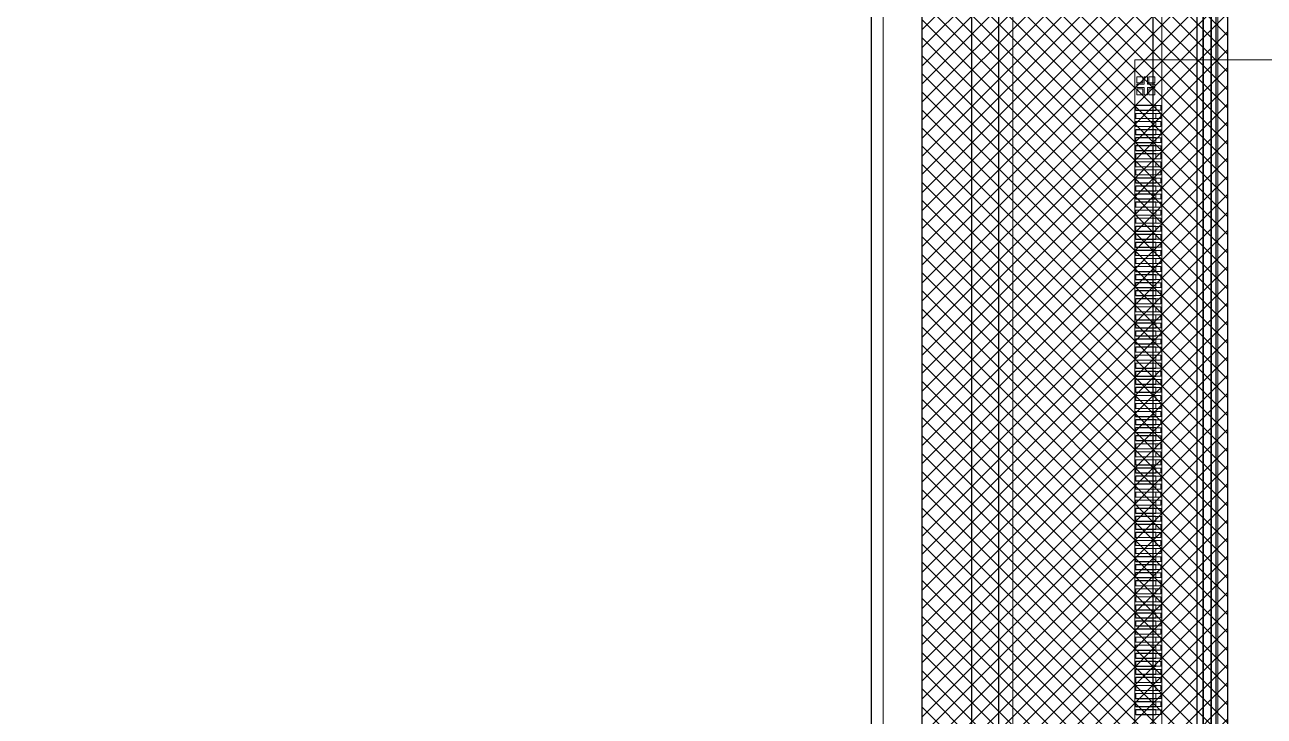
# Model space of a CAD drawing. Header units: millimetres. Extents: x 20850 to 34255, y -4073 to 3090.
# Drawn here: x 24222.24 to 24253.02, y 2550.44 to 2567.6 of the extents above; entities that cross this region are included whole.
import ezdxf

# ---------------------------------------------------------------- set-up
doc = ezdxf.new("R2010")
doc.units = ezdxf.units.MM
doc.header["$LTSCALE"] = 0.2
for name, color, linetype in [('Cover lens', 171, 'Continuous'), ('Sensor', 7, 'Continuous'), ('下铁框', 5, 'Continuous'), ('背胶', 40, 'Continuous')]:
    doc.layers.add(name, color=color, linetype=linetype)
for name, color, linetype, lineweight in [('DIM（标注）', 3, 'Continuous', 0), ('LCD', 1, 'Continuous', 13), ('标注', 6, 'Continuous', 18), ('胶框', 7, 'Continuous', 5)]:
    doc.layers.add(name, color=color, linetype=linetype, lineweight=lineweight)

# ---------------------------------------------------------------- blocks, each defined once
blk = doc.blocks.new('7')
at = {"layer": '下铁框', "color": 4}
for p, q in [((-3168.582, 1829.306), (-3126.345, 1829.306)), ((-3168.535, 1829.106), (-3126.392, 1829.106))]:
    blk.add_line(p, q, dxfattribs=at)
blk = doc.blocks.new('A$C16496DF1')
at = {"layer": '胶框', "color": 7, "lineweight": 0}
for p, q in [((140.71, 20.274), (2.29, 20.274)), ((87.813, 14.68), (45.341, 14.68))]:
    blk.add_line(p, q, dxfattribs=at)
at = {"layer": 'DIM（标注）', "color": 4, "linetype": 'Continuous'}
blk.add_blockref('7', (3214.041, -1814.776), dxfattribs=at)
blk = doc.blocks.new('fsdfsdfsffsdf')
h = blk.add_hatch()
h.set_pattern_fill('ANSI37', scale=0.1, angle=-90, style=0)
h.set_pattern_definition([(225, (21629.14764, 7416.4936), (-0.224506403, 0.224506403), []), (135, (21629.14764, 7416.4936), (0.224506403, 0.224506403), [])])
edge = h.paths.add_edge_path()
edge.add_line((21200.3764, 2480.1909), (20972.8684, 2480.1909))
edge.add_ellipse((20972.8684, 2480.7909), major_axis=(-0.4243, 0.4243), ratio=1, start_angle=45, end_angle=135, ccw=False)
edge.add_line((20972.2684, 2480.7909), (20972.2684, 2622.5909))
edge.add_ellipse((20972.8684, 2622.5909), major_axis=(0.4243, 0.4243), ratio=1, start_angle=45, end_angle=135, ccw=False)
edge.add_line((20972.8684, 2623.1909), (21200.3764, 2623.1909))
edge.add_ellipse((21200.3764, 2622.6909), major_axis=(0.3536, 0.3536), ratio=1, start_angle=315, end_angle=405, ccw=False)
edge.add_line((21200.8764, 2622.6909), (21200.8764, 2480.6909))
edge.add_ellipse((21200.3764, 2480.6909), major_axis=(-0.3536, 0.3536), ratio=1, start_angle=135, end_angle=225, ccw=False)
h.paths.add_polyline_path([(21193.2964, 2483.1109), (21193.2964, 2620.2709), (20974.5504, 2620.2709), (20974.5504, 2483.1109)], flags=16)
at = {"color": 7, "lineweight": 0}
for p, q in [((21194.5244, 2482.6109), (21194.5244, 2620.7709)), ((21200.1184, 2535.4778), (21200.1184, 2577.7499))]:
    blk.add_line(p, q, dxfattribs=at)
at = {"color": 7, "lineweight": 9}
for p, q in [((21198.8079, 2566.8409), (21198.8929, 2566.8409)), ((21198.8079, 2566.8409), (21198.8079, 2566.6584)), ((21198.8079, 2566.8409), (21198.8929, 2566.8409)), ((21198.8079, 2566.8409), (21198.8079, 2566.6584)), ((21198.8929, 2566.8409), (21198.8929, 2566.6584)), ((21198.8929, 2566.8409), (21198.8929, 2566.6584)), ((21198.6254, 2566.6584), (21198.8079, 2566.6584)), ((21198.6254, 2566.6584), (21198.6254, 2566.5734)), ((21198.6254, 2566.6584), (21198.8079, 2566.6584)), ((21198.6254, 2566.6584), (21198.6254, 2566.5734)), ((21198.6254, 2566.5734), (21198.8079, 2566.5734)), ((21198.6254, 2566.5734), (21198.8079, 2566.5734)), ((21198.8079, 2566.5734), (21198.8079, 2566.3909)), ((21198.8079, 2566.5734), (21198.8079, 2566.3909)), ((21198.8929, 2566.6584), (21199.0754, 2566.6584)), ((21198.8929, 2566.6584), (21199.0754, 2566.6584)), ((21198.8929, 2566.5734), (21199.0754, 2566.5734)), ((21198.8929, 2566.5734), (21198.8929, 2566.3909)), ((21198.8929, 2566.5734), (21199.0754, 2566.5734)), ((21198.8929, 2566.5734), (21198.8929, 2566.3909)), ((21199.0754, 2566.6584), (21199.0754, 2566.5734)), ((21199.0754, 2566.6584), (21199.0754, 2566.5734)), ((21198.8079, 2566.3909), (21198.8929, 2566.3909)), ((21198.8079, 2566.3909), (21198.8929, 2566.3909)), ((21199.2254, 2566.1309), (21199.2254, 2566.0009)), ((21199.2254, 2566.1309), (21199.2254, 2566.0009)), ((21199.2254, 2565.9309), (21199.2254, 2565.8009)), ((21199.2254, 2565.9309), (21199.2254, 2565.8009)), ((21199.2254, 2565.7309), (21199.2254, 2565.6009)), ((21199.2254, 2565.7309), (21199.2254, 2565.6009)), ((21199.2254, 2565.5309), (21199.2254, 2565.4009)), ((21199.2254, 2565.5309), (21199.2254, 2565.4009)), ((21199.2254, 2565.3309), (21199.2254, 2565.2009)), ((21199.2254, 2565.3309), (21199.2254, 2565.2009)), ((21199.2254, 2565.1309), (21199.2254, 2565.0009)), ((21199.2254, 2565.1309), (21199.2254, 2565.0009)), ((21199.2254, 2564.9309), (21199.2254, 2564.8009)), ((21199.2254, 2564.9309), (21199.2254, 2564.8009)), ((21199.2254, 2564.7309), (21199.2254, 2564.6009)), ((21199.2254, 2564.7309), (21199.2254, 2564.6009)), ((21199.2254, 2564.5309), (21199.2254, 2564.4009)), ((21199.2254, 2564.5309), (21199.2254, 2564.4009)), ((21199.2254, 2564.3309), (21199.2254, 2564.2009)), ((21199.2254, 2564.3309), (21199.2254, 2564.2009)), ((21199.2254, 2564.1309), (21199.2254, 2564.0009)), ((21199.2254, 2564.1309), (21199.2254, 2564.0009)), ((21199.2254, 2563.9309), (21199.2254, 2563.8009)), ((21199.2254, 2563.9309), (21199.2254, 2563.8009)), ((21199.2254, 2563.7309), (21199.2254, 2563.6009)), ((21199.2254, 2563.7309), (21199.2254, 2563.6009)), ((21199.2254, 2563.5309), (21199.2254, 2563.4009)), ((21199.2254, 2563.5309), (21199.2254, 2563.4009)), ((21199.2254, 2563.3309), (21199.2254, 2563.2009)), ((21199.2254, 2563.3309), (21199.2254, 2563.2009)), ((21199.2254, 2563.1309), (21199.2254, 2563.0009)), ((21199.2254, 2563.1309), (21199.2254, 2563.0009)), ((21199.2254, 2562.9309), (21199.2254, 2562.8009)), ((21199.2254, 2562.9309), (21199.2254, 2562.8009)), ((21199.2254, 2562.7309), (21199.2254, 2562.6009)), ((21199.2254, 2562.7309), (21199.2254, 2562.6009)), ((21199.2254, 2562.5309), (21199.2254, 2562.4009)), ((21199.2254, 2562.5309), (21199.2254, 2562.4009)), ((21199.2254, 2562.3309), (21199.2254, 2562.2009)), ((21199.2254, 2562.3309), (21199.2254, 2562.2009)), ((21199.2254, 2562.1309), (21199.2254, 2562.0009)), ((21199.2254, 2562.1309), (21199.2254, 2562.0009)), ((21199.2254, 2561.9309), (21199.2254, 2561.8009)), ((21199.2254, 2561.9309), (21199.2254, 2561.8009)), ((21199.2254, 2561.7309), (21199.2254, 2561.6009)), ((21199.2254, 2561.7309), (21199.2254, 2561.6009)), ((21199.2254, 2561.5309), (21199.2254, 2561.4009)), ((21199.2254, 2561.5309), (21199.2254, 2561.4009)), ((21199.2254, 2561.3309), (21199.2254, 2561.2009)), ((21199.2254, 2561.3309), (21199.2254, 2561.2009)), ((21199.2254, 2561.1309), (21199.2254, 2561.0009)), ((21199.2254, 2561.1309), (21199.2254, 2561.0009)), ((21199.2254, 2560.9309), (21199.2254, 2560.8009)), ((21199.2254, 2560.9309), (21199.2254, 2560.8009)), ((21199.2254, 2560.7309), (21199.2254, 2560.6009)), ((21199.2254, 2560.7309), (21199.2254, 2560.6009)), ((21199.2254, 2560.5309), (21199.2254, 2560.4009)), ((21199.2254, 2560.5309), (21199.2254, 2560.4009)), ((21199.2254, 2560.3309), (21199.2254, 2560.2009)), ((21199.2254, 2560.3309), (21199.2254, 2560.2009)), ((21199.2254, 2560.1309), (21199.2254, 2560.0009)), ((21199.2254, 2560.1309), (21199.2254, 2560.0009)), ((21199.2254, 2559.9309), (21199.2254, 2559.8009)), ((21199.2254, 2559.9309), (21199.2254, 2559.8009)), ((21199.2254, 2559.7309), (21199.2254, 2559.6009)), ((21199.2254, 2559.7309), (21199.2254, 2559.6009)), ((21199.2254, 2559.5309), (21199.2254, 2559.4009)), ((21199.2254, 2559.5309), (21199.2254, 2559.4009)), ((21199.2254, 2559.3309), (21199.2254, 2559.2009)), ((21199.2254, 2559.3309), (21199.2254, 2559.2009)), ((21199.2254, 2559.1309), (21199.2254, 2559.0009)), ((21199.2254, 2559.1309), (21199.2254, 2559.0009)), ((21199.2254, 2558.9309), (21199.2254, 2558.8009)), ((21199.2254, 2558.9309), (21199.2254, 2558.8009)), ((21199.2254, 2558.7309), (21199.2254, 2558.6009)), ((21199.2254, 2558.7309), (21199.2254, 2558.6009)), ((21199.2254, 2558.5309), (21199.2254, 2558.4009)), ((21199.2254, 2558.5309), (21199.2254, 2558.4009)), ((21199.2254, 2558.3309), (21199.2254, 2558.2009)), ((21199.2254, 2558.3309), (21199.2254, 2558.2009)), ((21199.2254, 2558.1309), (21199.2254, 2558.0009)), ((21199.2254, 2558.1309), (21199.2254, 2558.0009)), ((21199.2254, 2557.9309), (21199.2254, 2557.8009)), ((21199.2254, 2557.9309), (21199.2254, 2557.8009)), ((21199.2254, 2557.7309), (21199.2254, 2557.6009)), ((21199.2254, 2557.7309), (21199.2254, 2557.6009)), ((21199.2254, 2557.5309), (21199.2254, 2557.4009)), ((21199.2254, 2557.5309), (21199.2254, 2557.4009)), ((21199.2254, 2557.3309), (21199.2254, 2557.2009)), ((21199.2254, 2557.3309), (21199.2254, 2557.2009)), ((21199.2254, 2557.1309), (21199.2254, 2557.0009)), ((21199.2254, 2557.1309), (21199.2254, 2557.0009)), ((21199.2254, 2556.9309), (21199.2254, 2556.8009)), ((21199.2254, 2556.9309), (21199.2254, 2556.8009)), ((21199.2254, 2556.7309), (21199.2254, 2556.6009)), ((21199.2254, 2556.7309), (21199.2254, 2556.6009)), ((21199.2254, 2556.5309), (21199.2254, 2556.4009)), ((21199.2254, 2556.5309), (21199.2254, 2556.4009)), ((21199.2254, 2556.3309), (21199.2254, 2556.2009)), ((21199.2254, 2556.3309), (21199.2254, 2556.2009)), ((21199.2254, 2556.1309), (21199.2254, 2556.0009)), ((21199.2254, 2556.1309), (21199.2254, 2556.0009)), ((21199.2254, 2555.9309), (21199.2254, 2555.8009)), ((21199.2254, 2555.9309), (21199.2254, 2555.8009)), ((21199.2254, 2555.7309), (21199.2254, 2555.6009)), ((21199.2254, 2555.7309), (21199.2254, 2555.6009)), ((21199.2254, 2555.5309), (21199.2254, 2555.4009)), ((21199.2254, 2555.5309), (21199.2254, 2555.4009)), ((21199.2254, 2555.3309), (21199.2254, 2555.2009)), ((21199.2254, 2555.3309), (21199.2254, 2555.2009)), ((21199.2254, 2555.1309), (21199.2254, 2555.0009)), ((21199.2254, 2555.1309), (21199.2254, 2555.0009)), ((21199.2254, 2554.9309), (21199.2254, 2554.8009)), ((21199.2254, 2554.9309), (21199.2254, 2554.8009)), ((21199.2254, 2554.7309), (21199.2254, 2554.6009)), ((21199.2254, 2554.7309), (21199.2254, 2554.6009)), ((21199.2254, 2554.5309), (21199.2254, 2554.4009)), ((21199.2254, 2554.5309), (21199.2254, 2554.4009)), ((21199.2254, 2554.3309), (21199.2254, 2554.2009)), ((21199.2254, 2554.3309), (21199.2254, 2554.2009)), ((21199.2254, 2554.1309), (21199.2254, 2554.0009)), ((21199.2254, 2554.1309), (21199.2254, 2554.0009)), ((21199.2254, 2553.9309), (21199.2254, 2553.8009)), ((21199.2254, 2553.9309), (21199.2254, 2553.8009)), ((21199.2254, 2553.7309), (21199.2254, 2553.6009)), ((21199.2254, 2553.7309), (21199.2254, 2553.6009)), ((21199.2254, 2553.5309), (21199.2254, 2553.4009)), ((21199.2254, 2553.5309), (21199.2254, 2553.4009)), ((21199.2254, 2553.3309), (21199.2254, 2553.2009)), ((21199.2254, 2553.3309), (21199.2254, 2553.2009)), ((21199.2254, 2553.1309), (21199.2254, 2553.0009)), ((21199.2254, 2553.1309), (21199.2254, 2553.0009)), ((21199.2254, 2552.9309), (21199.2254, 2552.8009)), ((21199.2254, 2552.9309), (21199.2254, 2552.8009)), ((21199.2254, 2552.7309), (21199.2254, 2552.6009)), ((21199.2254, 2552.7309), (21199.2254, 2552.6009)), ((21199.2254, 2552.5309), (21199.2254, 2552.4009)), ((21199.2254, 2552.5309), (21199.2254, 2552.4009)), ((21199.2254, 2552.3309), (21199.2254, 2552.2009)), ((21199.2254, 2552.3309), (21199.2254, 2552.2009)), ((21199.2254, 2552.1309), (21199.2254, 2552.0009)), ((21199.2254, 2552.1309), (21199.2254, 2552.0009)), ((21199.2254, 2551.9309), (21199.2254, 2551.8009)), ((21199.2254, 2551.9309), (21199.2254, 2551.8009)), ((21199.2254, 2551.7309), (21199.2254, 2551.6009)), ((21199.2254, 2551.7309), (21199.2254, 2551.6009)), ((21199.2254, 2551.5309), (21199.2254, 2551.4009)), ((21199.2254, 2551.5309), (21199.2254, 2551.4009)), ((21199.2254, 2551.3309), (21199.2254, 2551.2009)), ((21199.2254, 2551.3309), (21199.2254, 2551.2009)), ((21199.2254, 2551.1309), (21199.2254, 2551.0009)), ((21199.2254, 2551.1309), (21199.2254, 2551.0009))]:
    blk.add_line(p, q, dxfattribs=at)
at = {"color": 7}
blk.add_lwpolyline([(21200.3764, 2480.1909), (20972.8684, 2480.1909, -0.4142136), (20972.2684, 2480.7909), (20972.2684, 2622.5909, -0.4142136), (20972.8684, 2623.1909), (21200.3764, 2623.1909, -0.4142136), (21200.8764, 2622.6909), (21200.8764, 2480.6909, -0.4142136)], format="xyb", close=True, dxfattribs=at)
at = {"ltscale": 3}
blk.add_lwpolyline([(21200.5965, 2493.722), (21200.5963, 2613.1237, -0.1989154), (21200.6549, 2613.2651), (21200.8178, 2613.428, 0.198915), (21200.8764, 2613.4866), (21200.8764, 2622.6909, 0.4142136), (21200.3764, 2623.1909), (20972.8264, 2623.1909, 0.4142136), (20972.3264, 2622.6909), (20972.3264, 2480.7909, 0.4142136), (20972.8264, 2480.2909), (21200.3764, 2480.2909, 0.4142136), (21200.8764, 2480.7909), (21200.8764, 2493.235, 0.198915), (21200.8178, 2493.2936), (21200.743, 2493.3684)], format="xyb", dxfattribs=at)
at = {"color": 7}
for points in [[(21199.0264, 2621.3709), (21199.0264, 2482.0109), (20973.4504, 2482.0109), (20973.4504, 2621.3709)], [(21193.2964, 2483.1109), (21193.2964, 2620.2709), (20974.5504, 2620.2709), (20974.5504, 2483.1109)], [(21192.0264, 2484.0109), (20975.4504, 2484.0109), (20975.4504, 2619.3709), (21192.0264, 2619.3709)]]:
    blk.add_lwpolyline(points, close=True, dxfattribs=at)
blk.add_lwpolyline([(21195.1904, 2621.3709), (21195.1904, 2482.0109)], dxfattribs=at)
at = {"layer": 'LCD', "color": 4, "lineweight": 0}
for p, q in [((21198.8079, 2566.8409), (21198.8929, 2566.8409)), ((21198.8079, 2566.8409), (21198.8079, 2566.6584)), ((21198.8079, 2566.8409), (21198.8929, 2566.8409)), ((21198.8079, 2566.8409), (21198.8079, 2566.6584)), ((21198.8929, 2566.8409), (21198.8929, 2566.6584)), ((21198.8929, 2566.8409), (21198.8929, 2566.6584)), ((21198.6254, 2566.6584), (21198.8079, 2566.6584)), ((21198.6254, 2566.5734), (21198.6254, 2566.6584)), ((21198.6254, 2566.6584), (21198.8079, 2566.6584)), ((21198.6254, 2566.5734), (21198.6254, 2566.6584)), ((21198.6254, 2566.5734), (21198.8079, 2566.5734)), ((21198.6254, 2566.5734), (21198.8079, 2566.5734)), ((21198.8079, 2566.5734), (21198.8079, 2566.3909)), ((21198.8079, 2566.5734), (21198.8079, 2566.3909)), ((21198.8929, 2566.6584), (21199.0754, 2566.6584)), ((21198.8929, 2566.6584), (21199.0754, 2566.6584)), ((21198.8929, 2566.5734), (21199.0754, 2566.5734)), ((21198.8929, 2566.5734), (21198.8929, 2566.3909)), ((21198.8929, 2566.5734), (21199.0754, 2566.5734)), ((21198.8929, 2566.5734), (21198.8929, 2566.3909)), ((21199.0754, 2566.6584), (21199.0754, 2566.5734)), ((21199.0754, 2566.6584), (21199.0754, 2566.5734)), ((21198.8929, 2566.3909), (21198.8079, 2566.3909))]:
    blk.add_line(p, q, dxfattribs=at)
for points in [[(21198.5754, 2566.0059), (21198.5754, 2566.1259), (21199.2254, 2566.1259), (21199.2254, 2566.0059)], [(21198.5754, 2565.8059), (21198.5754, 2565.9259), (21199.2254, 2565.9259), (21199.2254, 2565.8059)], [(21198.5754, 2565.6059), (21198.5754, 2565.7259), (21199.2254, 2565.7259), (21199.2254, 2565.6059)], [(21198.5754, 2565.4059), (21198.5754, 2565.5259), (21199.2254, 2565.5259), (21199.2254, 2565.4059)], [(21198.5754, 2565.2059), (21198.5754, 2565.3259), (21199.2254, 2565.3259), (21199.2254, 2565.2059)], [(21198.5754, 2565.0059), (21198.5754, 2565.1259), (21199.2254, 2565.1259), (21199.2254, 2565.0059)], [(21198.5754, 2564.8059), (21198.5754, 2564.9259), (21199.2254, 2564.9259), (21199.2254, 2564.8059)], [(21198.5754, 2564.6059), (21198.5754, 2564.7259), (21199.2254, 2564.7259), (21199.2254, 2564.6059)], [(21198.5754, 2564.4059), (21198.5754, 2564.5259), (21199.2254, 2564.5259), (21199.2254, 2564.4059)], [(21198.5754, 2564.2059), (21198.5754, 2564.3259), (21199.2254, 2564.3259), (21199.2254, 2564.2059)], [(21198.5754, 2564.0059), (21198.5754, 2564.1259), (21199.2254, 2564.1259), (21199.2254, 2564.0059)], [(21198.5754, 2563.8059), (21198.5754, 2563.9259), (21199.2254, 2563.9259), (21199.2254, 2563.8059)], [(21198.5754, 2563.6059), (21198.5754, 2563.7259), (21199.2254, 2563.7259), (21199.2254, 2563.6059)], [(21198.5754, 2563.4059), (21198.5754, 2563.5259), (21199.2254, 2563.5259), (21199.2254, 2563.4059)], [(21198.5754, 2563.2059), (21198.5754, 2563.3259), (21199.2254, 2563.3259), (21199.2254, 2563.2059)], [(21198.5754, 2563.0059), (21198.5754, 2563.1259), (21199.2254, 2563.1259), (21199.2254, 2563.0059)], [(21198.5754, 2562.8059), (21198.5754, 2562.9259), (21199.2254, 2562.9259), (21199.2254, 2562.8059)], [(21198.5754, 2562.6059), (21198.5754, 2562.7259), (21199.2254, 2562.7259), (21199.2254, 2562.6059)], [(21198.5754, 2562.4059), (21198.5754, 2562.5259), (21199.2254, 2562.5259), (21199.2254, 2562.4059)], [(21198.5754, 2562.2059), (21198.5754, 2562.3259), (21199.2254, 2562.3259), (21199.2254, 2562.2059)], [(21198.5754, 2562.0059), (21198.5754, 2562.1259), (21199.2254, 2562.1259), (21199.2254, 2562.0059)], [(21198.5754, 2561.8059), (21198.5754, 2561.9259), (21199.2254, 2561.9259), (21199.2254, 2561.8059)], [(21198.5754, 2561.6059), (21198.5754, 2561.7259), (21199.2254, 2561.7259), (21199.2254, 2561.6059)], [(21198.5754, 2561.4059), (21198.5754, 2561.5259), (21199.2254, 2561.5259), (21199.2254, 2561.4059)], [(21198.5754, 2561.2059), (21198.5754, 2561.3259), (21199.2254, 2561.3259), (21199.2254, 2561.2059)], [(21198.5754, 2561.0059), (21198.5754, 2561.1259), (21199.2254, 2561.1259), (21199.2254, 2561.0059)], [(21198.5754, 2560.8059), (21198.5754, 2560.9259), (21199.2254, 2560.9259), (21199.2254, 2560.8059)], [(21198.5754, 2560.6059), (21198.5754, 2560.7259), (21199.2254, 2560.7259), (21199.2254, 2560.6059)], [(21198.5754, 2560.4059), (21198.5754, 2560.5259), (21199.2254, 2560.5259), (21199.2254, 2560.4059)], [(21198.5754, 2560.2059), (21198.5754, 2560.3259), (21199.2254, 2560.3259), (21199.2254, 2560.2059)], [(21198.5754, 2560.0059), (21198.5754, 2560.1259), (21199.2254, 2560.1259), (21199.2254, 2560.0059)], [(21198.5754, 2559.8059), (21198.5754, 2559.9259), (21199.2254, 2559.9259), (21199.2254, 2559.8059)], [(21198.5754, 2559.6059), (21198.5754, 2559.7259), (21199.2254, 2559.7259), (21199.2254, 2559.6059)], [(21198.5754, 2559.4059), (21198.5754, 2559.5259), (21199.2254, 2559.5259), (21199.2254, 2559.4059)], [(21198.5754, 2559.2059), (21198.5754, 2559.3259), (21199.2254, 2559.3259), (21199.2254, 2559.2059)], [(21198.5754, 2559.0059), (21198.5754, 2559.1259), (21199.2254, 2559.1259), (21199.2254, 2559.0059)], [(21198.5754, 2558.8059), (21198.5754, 2558.9259), (21199.2254, 2558.9259), (21199.2254, 2558.8059)], [(21198.5754, 2558.6059), (21198.5754, 2558.7259), (21199.2254, 2558.7259), (21199.2254, 2558.6059)], [(21198.5754, 2558.4059), (21198.5754, 2558.5259), (21199.2254, 2558.5259), (21199.2254, 2558.4059)], [(21198.5754, 2558.2059), (21198.5754, 2558.3259), (21199.2254, 2558.3259), (21199.2254, 2558.2059)], [(21198.5754, 2558.0059), (21198.5754, 2558.1259), (21199.2254, 2558.1259), (21199.2254, 2558.0059)], [(21198.5754, 2557.8059), (21198.5754, 2557.9259), (21199.2254, 2557.9259), (21199.2254, 2557.8059)], [(21198.5754, 2557.6059), (21198.5754, 2557.7259), (21199.2254, 2557.7259), (21199.2254, 2557.6059)], [(21198.5754, 2557.4059), (21198.5754, 2557.5259), (21199.2254, 2557.5259), (21199.2254, 2557.4059)], [(21198.5754, 2557.2059), (21198.5754, 2557.3259), (21199.2254, 2557.3259), (21199.2254, 2557.2059)], [(21198.5754, 2557.0059), (21198.5754, 2557.1259), (21199.2254, 2557.1259), (21199.2254, 2557.0059)], [(21198.5754, 2556.8059), (21198.5754, 2556.9259), (21199.2254, 2556.9259), (21199.2254, 2556.8059)], [(21198.5754, 2556.6059), (21198.5754, 2556.7259), (21199.2254, 2556.7259), (21199.2254, 2556.6059)], [(21198.5754, 2556.4059), (21198.5754, 2556.5259), (21199.2254, 2556.5259), (21199.2254, 2556.4059)], [(21198.5754, 2556.2059), (21198.5754, 2556.3259), (21199.2254, 2556.3259), (21199.2254, 2556.2059)], [(21198.5754, 2556.0059), (21198.5754, 2556.1259), (21199.2254, 2556.1259), (21199.2254, 2556.0059)], [(21198.5754, 2555.8059), (21198.5754, 2555.9259), (21199.2254, 2555.9259), (21199.2254, 2555.8059)], [(21198.5754, 2555.6059), (21198.5754, 2555.7259), (21199.2254, 2555.7259), (21199.2254, 2555.6059)], [(21198.5754, 2555.4059), (21198.5754, 2555.5259), (21199.2254, 2555.5259), (21199.2254, 2555.4059)], [(21198.5754, 2555.2059), (21198.5754, 2555.3259), (21199.2254, 2555.3259), (21199.2254, 2555.2059)], [(21198.5754, 2555.0059), (21198.5754, 2555.1259), (21199.2254, 2555.1259), (21199.2254, 2555.0059)], [(21198.5754, 2554.8059), (21198.5754, 2554.9259), (21199.2254, 2554.9259), (21199.2254, 2554.8059)], [(21198.5754, 2554.6059), (21198.5754, 2554.7259), (21199.2254, 2554.7259), (21199.2254, 2554.6059)], [(21198.5754, 2554.4059), (21198.5754, 2554.5259), (21199.2254, 2554.5259), (21199.2254, 2554.4059)], [(21198.5754, 2554.2059), (21198.5754, 2554.3259), (21199.2254, 2554.3259), (21199.2254, 2554.2059)], [(21198.5754, 2554.0059), (21198.5754, 2554.1259), (21199.2254, 2554.1259), (21199.2254, 2554.0059)], [(21198.5754, 2553.8059), (21198.5754, 2553.9259), (21199.2254, 2553.9259), (21199.2254, 2553.8059)], [(21198.5754, 2553.6059), (21198.5754, 2553.7259), (21199.2254, 2553.7259), (21199.2254, 2553.6059)], [(21198.5754, 2553.4059), (21198.5754, 2553.5259), (21199.2254, 2553.5259), (21199.2254, 2553.4059)], [(21198.5754, 2553.2059), (21198.5754, 2553.3259), (21199.2254, 2553.3259), (21199.2254, 2553.2059)], [(21198.5754, 2553.0059), (21198.5754, 2553.1259), (21199.2254, 2553.1259), (21199.2254, 2553.0059)], [(21198.5754, 2552.8059), (21198.5754, 2552.9259), (21199.2254, 2552.9259), (21199.2254, 2552.8059)], [(21198.5754, 2552.6059), (21198.5754, 2552.7259), (21199.2254, 2552.7259), (21199.2254, 2552.6059)], [(21198.5754, 2552.4059), (21198.5754, 2552.5259), (21199.2254, 2552.5259), (21199.2254, 2552.4059)], [(21198.5754, 2552.2059), (21198.5754, 2552.3259), (21199.2254, 2552.3259), (21199.2254, 2552.2059)], [(21198.5754, 2552.0059), (21198.5754, 2552.1259), (21199.2254, 2552.1259), (21199.2254, 2552.0059)], [(21198.5754, 2551.8059), (21198.5754, 2551.9259), (21199.2254, 2551.9259), (21199.2254, 2551.8059)], [(21198.5754, 2551.6059), (21198.5754, 2551.7259), (21199.2254, 2551.7259), (21199.2254, 2551.6059)], [(21198.5754, 2551.4059), (21198.5754, 2551.5259), (21199.2254, 2551.5259), (21199.2254, 2551.4059)], [(21198.5754, 2551.2059), (21198.5754, 2551.3259), (21199.2254, 2551.3259), (21199.2254, 2551.2059)], [(21198.5754, 2551.0059), (21198.5754, 2551.1259), (21199.2254, 2551.1259), (21199.2254, 2551.0059)]]:
    blk.add_lwpolyline(points, close=True, dxfattribs=at)
at = {"layer": '标注', "color": 1}
for q in [(21198.5754, 2535.6743), (21202.6149, 2567.257)]:
    blk.add_line((21198.5754, 2567.2575), q, dxfattribs=at)
at = {"layer": '标注', "color": 6}
for points in [[(20973.4504, 2621.5709), (20973.4504, 2481.8109), (21199.2504, 2481.8109), (21199.2504, 2621.5709)], [(20973.4504, 2621.5709), (20973.4504, 2481.8109), (21195.5504, 2481.8109), (21195.5504, 2621.5709)], [(20973.4504, 2621.5709), (20973.4504, 2481.8109), (21199.2504, 2481.8109), (21199.2504, 2621.5709)], [(20973.4504, 2621.5709), (20973.4504, 2481.8109), (21195.5504, 2481.8109), (21195.5504, 2621.5709)], [(20975.4504, 2619.3709), (20975.4504, 2484.0109), (21192.0264, 2484.0109), (21192.0264, 2619.3709)], [(20975.4504, 2619.3709), (20975.4504, 2484.0109), (21192.0264, 2484.0109), (21192.0264, 2619.3709)]]:
    blk.add_lwpolyline(points, close=True, dxfattribs=at)
at = {"layer": '标注', "color": 1}
for points in [[(21198.6254, 2566.8409), (21198.6254, 2566.6909), (21198.7754, 2566.6909), (21198.7754, 2566.8409)], [(21199.0754, 2566.8409), (21199.0754, 2566.6909), (21198.9254, 2566.6909), (21198.9254, 2566.8409)], [(21198.6254, 2566.3909), (21198.6254, 2566.5409), (21198.7754, 2566.5409), (21198.7754, 2566.3909)], [(21199.0754, 2566.3909), (21199.0754, 2566.5409), (21198.9254, 2566.5409), (21198.9254, 2566.3909)], [(21198.6004, 2566.1309), (21198.6004, 2566.0009), (21199.1004, 2566.0009), (21199.1004, 2566.1309)], [(21198.6004, 2565.9309), (21198.6004, 2565.8009), (21199.1004, 2565.8009), (21199.1004, 2565.9309)], [(21198.6004, 2565.7309), (21198.6004, 2565.6009), (21199.1004, 2565.6009), (21199.1004, 2565.7309)], [(21198.6004, 2565.5309), (21198.6004, 2565.4009), (21199.1004, 2565.4009), (21199.1004, 2565.5309)], [(21198.6004, 2565.3309), (21198.6004, 2565.2009), (21199.1004, 2565.2009), (21199.1004, 2565.3309)], [(21198.6004, 2565.1309), (21198.6004, 2565.0009), (21199.1004, 2565.0009), (21199.1004, 2565.1309)], [(21198.6004, 2564.9309), (21198.6004, 2564.8009), (21199.1004, 2564.8009), (21199.1004, 2564.9309)], [(21198.6004, 2564.7309), (21198.6004, 2564.6009), (21199.1004, 2564.6009), (21199.1004, 2564.7309)], [(21198.6004, 2564.5309), (21198.6004, 2564.4009), (21199.1004, 2564.4009), (21199.1004, 2564.5309)], [(21198.6004, 2564.3309), (21198.6004, 2564.2009), (21199.1004, 2564.2009), (21199.1004, 2564.3309)], [(21198.6004, 2564.1309), (21198.6004, 2564.0009), (21199.1004, 2564.0009), (21199.1004, 2564.1309)], [(21198.6004, 2563.9309), (21198.6004, 2563.8009), (21199.1004, 2563.8009), (21199.1004, 2563.9309)], [(21198.6004, 2563.7309), (21198.6004, 2563.6009), (21199.1004, 2563.6009), (21199.1004, 2563.7309)], [(21198.6004, 2563.5309), (21198.6004, 2563.4009), (21199.1004, 2563.4009), (21199.1004, 2563.5309)], [(21198.6004, 2563.3309), (21198.6004, 2563.2009), (21199.1004, 2563.2009), (21199.1004, 2563.3309)], [(21198.6004, 2563.1309), (21198.6004, 2563.0009), (21199.1004, 2563.0009), (21199.1004, 2563.1309)], [(21198.6004, 2562.9309), (21198.6004, 2562.8009), (21199.1004, 2562.8009), (21199.1004, 2562.9309)], [(21198.6004, 2562.7309), (21198.6004, 2562.6009), (21199.1004, 2562.6009), (21199.1004, 2562.7309)], [(21198.6004, 2562.5309), (21198.6004, 2562.4009), (21199.1004, 2562.4009), (21199.1004, 2562.5309)], [(21198.6004, 2562.3309), (21198.6004, 2562.2009), (21199.1004, 2562.2009), (21199.1004, 2562.3309)], [(21198.6004, 2562.1309), (21198.6004, 2562.0009), (21199.1004, 2562.0009), (21199.1004, 2562.1309)], [(21198.6004, 2561.9309), (21198.6004, 2561.8009), (21199.1004, 2561.8009), (21199.1004, 2561.9309)], [(21198.6004, 2561.7309), (21198.6004, 2561.6009), (21199.1004, 2561.6009), (21199.1004, 2561.7309)], [(21198.6004, 2561.5309), (21198.6004, 2561.4009), (21199.1004, 2561.4009), (21199.1004, 2561.5309)], [(21198.6004, 2561.3309), (21198.6004, 2561.2009), (21199.1004, 2561.2009), (21199.1004, 2561.3309)], [(21198.6004, 2561.1309), (21198.6004, 2561.0009), (21199.1004, 2561.0009), (21199.1004, 2561.1309)], [(21198.6004, 2560.9309), (21198.6004, 2560.8009), (21199.1004, 2560.8009), (21199.1004, 2560.9309)], [(21198.6004, 2560.7309), (21198.6004, 2560.6009), (21199.1004, 2560.6009), (21199.1004, 2560.7309)], [(21198.6004, 2560.5309), (21198.6004, 2560.4009), (21199.1004, 2560.4009), (21199.1004, 2560.5309)], [(21198.6004, 2560.3309), (21198.6004, 2560.2009), (21199.1004, 2560.2009), (21199.1004, 2560.3309)], [(21198.6004, 2560.1309), (21198.6004, 2560.0009), (21199.1004, 2560.0009), (21199.1004, 2560.1309)], [(21198.6004, 2559.9309), (21198.6004, 2559.8009), (21199.1004, 2559.8009), (21199.1004, 2559.9309)], [(21198.6004, 2559.7309), (21198.6004, 2559.6009), (21199.1004, 2559.6009), (21199.1004, 2559.7309)], [(21198.6004, 2559.5309), (21198.6004, 2559.4009), (21199.1004, 2559.4009), (21199.1004, 2559.5309)], [(21198.6004, 2559.3309), (21198.6004, 2559.2009), (21199.1004, 2559.2009), (21199.1004, 2559.3309)], [(21198.6004, 2559.1309), (21198.6004, 2559.0009), (21199.1004, 2559.0009), (21199.1004, 2559.1309)], [(21198.6004, 2558.9309), (21198.6004, 2558.8009), (21199.1004, 2558.8009), (21199.1004, 2558.9309)], [(21198.6004, 2558.7309), (21198.6004, 2558.6009), (21199.1004, 2558.6009), (21199.1004, 2558.7309)], [(21198.6004, 2558.5309), (21198.6004, 2558.4009), (21199.1004, 2558.4009), (21199.1004, 2558.5309)], [(21198.6004, 2558.3309), (21198.6004, 2558.2009), (21199.1004, 2558.2009), (21199.1004, 2558.3309)], [(21198.6004, 2558.1309), (21198.6004, 2558.0009), (21199.1004, 2558.0009), (21199.1004, 2558.1309)], [(21198.6004, 2557.9309), (21198.6004, 2557.8009), (21199.1004, 2557.8009), (21199.1004, 2557.9309)], [(21198.6004, 2557.7309), (21198.6004, 2557.6009), (21199.1004, 2557.6009), (21199.1004, 2557.7309)], [(21198.6004, 2557.5309), (21198.6004, 2557.4009), (21199.1004, 2557.4009), (21199.1004, 2557.5309)], [(21198.6004, 2557.3309), (21198.6004, 2557.2009), (21199.1004, 2557.2009), (21199.1004, 2557.3309)], [(21198.6004, 2557.1309), (21198.6004, 2557.0009), (21199.1004, 2557.0009), (21199.1004, 2557.1309)], [(21198.6004, 2556.9309), (21198.6004, 2556.8009), (21199.1004, 2556.8009), (21199.1004, 2556.9309)], [(21198.6004, 2556.7309), (21198.6004, 2556.6009), (21199.1004, 2556.6009), (21199.1004, 2556.7309)], [(21198.6004, 2556.5309), (21198.6004, 2556.4009), (21199.1004, 2556.4009), (21199.1004, 2556.5309)], [(21198.6004, 2556.3309), (21198.6004, 2556.2009), (21199.1004, 2556.2009), (21199.1004, 2556.3309)], [(21198.6004, 2556.1309), (21198.6004, 2556.0009), (21199.1004, 2556.0009), (21199.1004, 2556.1309)], [(21198.6004, 2555.9309), (21198.6004, 2555.8009), (21199.1004, 2555.8009), (21199.1004, 2555.9309)], [(21198.6004, 2555.7309), (21198.6004, 2555.6009), (21199.1004, 2555.6009), (21199.1004, 2555.7309)], [(21198.6004, 2555.5309), (21198.6004, 2555.4009), (21199.1004, 2555.4009), (21199.1004, 2555.5309)], [(21198.6004, 2555.3309), (21198.6004, 2555.2009), (21199.1004, 2555.2009), (21199.1004, 2555.3309)], [(21198.6004, 2555.1309), (21198.6004, 2555.0009), (21199.1004, 2555.0009), (21199.1004, 2555.1309)], [(21198.6004, 2554.9309), (21198.6004, 2554.8009), (21199.1004, 2554.8009), (21199.1004, 2554.9309)], [(21198.6004, 2554.7309), (21198.6004, 2554.6009), (21199.1004, 2554.6009), (21199.1004, 2554.7309)], [(21198.6004, 2554.5309), (21198.6004, 2554.4009), (21199.1004, 2554.4009), (21199.1004, 2554.5309)], [(21198.6004, 2554.3309), (21198.6004, 2554.2009), (21199.1004, 2554.2009), (21199.1004, 2554.3309)], [(21198.6004, 2554.1309), (21198.6004, 2554.0009), (21199.1004, 2554.0009), (21199.1004, 2554.1309)], [(21198.6004, 2553.9309), (21198.6004, 2553.8009), (21199.1004, 2553.8009), (21199.1004, 2553.9309)], [(21198.6004, 2553.7309), (21198.6004, 2553.6009), (21199.1004, 2553.6009), (21199.1004, 2553.7309)], [(21198.6004, 2553.5309), (21198.6004, 2553.4009), (21199.1004, 2553.4009), (21199.1004, 2553.5309)], [(21198.6004, 2553.3309), (21198.6004, 2553.2009), (21199.1004, 2553.2009), (21199.1004, 2553.3309)], [(21198.6004, 2553.1309), (21198.6004, 2553.0009), (21199.1004, 2553.0009), (21199.1004, 2553.1309)], [(21198.6004, 2552.9309), (21198.6004, 2552.8009), (21199.1004, 2552.8009), (21199.1004, 2552.9309)], [(21198.6004, 2552.7309), (21198.6004, 2552.6009), (21199.1004, 2552.6009), (21199.1004, 2552.7309)], [(21198.6004, 2552.5309), (21198.6004, 2552.4009), (21199.1004, 2552.4009), (21199.1004, 2552.5309)], [(21198.6004, 2552.3309), (21198.6004, 2552.2009), (21199.1004, 2552.2009), (21199.1004, 2552.3309)], [(21198.6004, 2552.1309), (21198.6004, 2552.0009), (21199.1004, 2552.0009), (21199.1004, 2552.1309)], [(21198.6004, 2551.9309), (21198.6004, 2551.8009), (21199.1004, 2551.8009), (21199.1004, 2551.9309)], [(21198.6004, 2551.7309), (21198.6004, 2551.6009), (21199.1004, 2551.6009), (21199.1004, 2551.7309)], [(21198.6004, 2551.5309), (21198.6004, 2551.4009), (21199.1004, 2551.4009), (21199.1004, 2551.5309)], [(21198.6004, 2551.3309), (21198.6004, 2551.2009), (21199.1004, 2551.2009), (21199.1004, 2551.3309)], [(21198.6004, 2551.1309), (21198.6004, 2551.0009), (21199.1004, 2551.0009), (21199.1004, 2551.1309)]]:
    blk.add_lwpolyline(points, close=True, dxfattribs=at)
at = {"color": 7, "linetype": 'Continuous', "extrusion": (0, 0, -1), "zscale": -1, "rotation": 270}
blk.add_blockref('7', (-23029.5739, -590.8497), dxfattribs=at)
at = {"layer": '标注', "color": 1, "extrusion": (0, 0, -1), "zscale": -1, "rotation": 270}
blk.add_blockref('A$C16496DF1', (-21214.8061, 2623.1909), dxfattribs=at)

msp = doc.modelspace()

# ---------------------------------------------------------------- hatches: boundary and pattern name
at = {"layer": '背胶', "lineweight": 15}
h = msp.add_hatch(dxfattribs=at)
h.set_pattern_fill('ANSI33', color=256, style=0)
edge = h.paths.add_edge_path()
edge.add_arc((24015.0668, 2626.1615), 9.7, 90, 175.86166, ccw=False)
edge.add_line((24015.0668, 2635.8615), (24254.8668, 2635.8615))
edge.add_arc((24254.8668, 2626.1615), 9.7, 0, 90, ccw=False)
edge.add_line((24264.5668, 2626.1615), (24264.5668, 2476.1615))
edge.add_arc((24254.8668, 2476.1615), 9.7, -1.18144, 0, ccw=False)
edge.add_line((24264.5647, 2475.9615), (24255.5668, 2475.9615))
edge.add_line((24255.5668, 2475.9615), (24255.5668, 2626.8615))
edge.add_line((24255.5668, 2626.8615), (24014.3668, 2626.8615))
edge.add_line((24014.3668, 2626.8615), (24005.3921, 2626.8615))
h = msp.add_hatch(dxfattribs=at)
h.set_pattern_fill('ANSI33', color=256, style=0)
edge = h.paths.add_edge_path()
edge.add_line((24005.3688, 2626.3615), (24014.3668, 2626.3615))
edge.add_line((24014.3668, 2626.3615), (24014.3668, 2475.4615))
edge.add_line((24014.3668, 2475.4615), (24255.5668, 2475.4615))
edge.add_line((24255.5668, 2475.4615), (24264.5415, 2475.4615))
edge.add_arc((24254.8668, 2476.1615), 9.7, 270, 355.86166, ccw=False)
edge.add_line((24254.8668, 2466.4615), (24015.0668, 2466.4615))
edge.add_arc((24015.0668, 2476.1615), 9.7, 180, 270, ccw=False)
edge.add_line((24005.3668, 2476.1615), (24005.3668, 2626.1615))
edge.add_arc((24015.0668, 2626.1615), 9.7, 178.81856, 180, ccw=False)

# ---------------------------------------------------------------- linework, layer by layer
at = {"layer": 'Cover lens', "linetype": 'Continuous', "lineweight": 0}
msp.add_lwpolyline([(24243.5548, 2619.1415), (24026.3788, 2619.1415), (24026.3788, 2483.1815), (24243.5548, 2483.1815)], close=True, dxfattribs=at)
at = {"layer": 'Sensor', "color": 7, "linetype": 'Continuous', "lineweight": 0}
msp.add_lwpolyline([(24022.3768, 2623.1415), (24251.8668, 2623.1415), (24251.8668, 2478.4315), (24022.3768, 2478.4315)], close=True, dxfattribs=at)

# ---------------------------------------------------------------- block references
at = {"color": 1, "lineweight": 15}
msp.add_blockref('fsdfsdfsffsdf', (3051.2284, -0.5294), dxfattribs=at)

doc.saveas('drawing.dxf')
